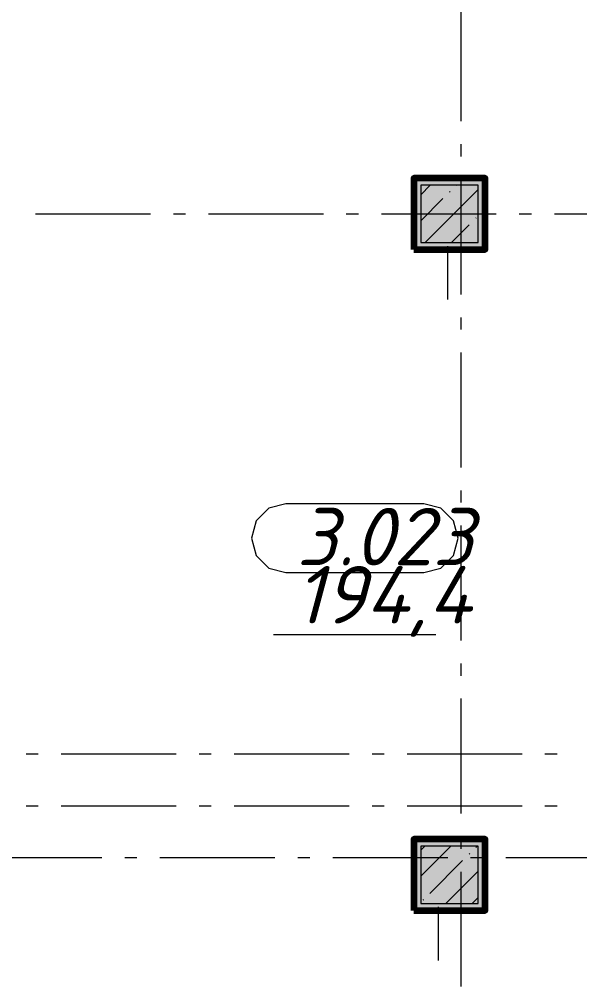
# Model space of a CAD drawing. Header units: millimetres. Extents: x -537608 to 253996, y -217170 to 186033.
# Drawn here: x -229271 to -224392, y 138548 to 146964 of the extents above; entities that cross this region are included whole.
import ezdxf

# ---------------------------------------------------------------- set-up
doc = ezdxf.new("R2010")
doc.units = ezdxf.units.MM
doc.layers.add('16) Лак 1.6м', color=160, linetype='Continuous', lineweight=90)
doc.layers.add('PDF _Геометрия', color=7, linetype='Continuous')
doc.layers.add('PDF _Текст', color=7, linetype='Continuous')
doc.layers.add('PDF _Сплошная заливка', color=7, linetype='Continuous', true_color=0xffffff)
doc.styles.add('PDF ISOCPEUR Italic', font='isocpeui.ttf')

msp = doc.modelspace()

# ---------------------------------------------------------------- hatches: boundary and pattern name
at = {"layer": 'PDF _Сплошная заливка', "true_color": 0xff7d7d, "transparency": 33554559}
for points in [[(-225276.1932, 144961.257), (-225216.1946, 144961.257), (-225216.1946, 145021.2577), (-225776.1929, 145021.2577), (-225776.1929, 144961.257)], [(-225276.1932, 139211.2575), (-225216.1946, 139211.2575), (-225216.1946, 139271.2581), (-225776.1929, 139271.2581), (-225776.1929, 139211.2575)]]:
    msp.add_hatch(color=11, dxfattribs=at).paths.add_polyline_path(points)

# ---------------------------------------------------------------- linework, layer by layer
at = {"layer": '16) Лак 1.6м'}
for points in [[(-225836.1936, 144961.257), (-225216.1946, 144961.257), (-225216.1946, 145581.2559), (-225836.1936, 145581.2559)], [(-225836.1936, 139211.2575), (-225216.1946, 139211.2575), (-225216.1946, 139831.257), (-225836.1936, 139831.257)]]:
    msp.add_lwpolyline(points, close=True, dxfattribs=at)
at = {"layer": 'PDF _Геометрия', "color": 253, "lineweight": 9, "true_color": 0xaaaaaa}
for p, q in [((-225426.1938, 147076.6673), (-225426.1938, 146076.6677)), ((-225426.1938, 145876.667), (-225426.1938, 145770.8343)), ((-225426.1938, 145570.8335), (-225426.1938, 144570.8339)), ((-229129.7884, 145271.2564), (-228129.7888, 145271.2564)), ((-227929.788, 145271.2564), (-227823.9552, 145271.2564)), ((-227623.9545, 145271.2564), (-226623.955, 145271.2564)), ((-226423.9542, 145271.2564), (-226318.1214, 145271.2564)), ((-226118.1207, 145271.2564), (-225118.1212, 145271.2564)), ((-224918.1225, 145271.2564), (-224812.2876, 145271.2564)), ((-224612.289, 145271.2564), (-223612.2895, 145271.2564)), ((-225426.1938, 144370.8331), (-225426.1938, 144265.0005)), ((-225426.1938, 144064.9997), (-225426.1938, 143065.0001)), ((-225426.1938, 142865.0004), (-225426.1938, 142759.1677)), ((-226949.7959, 142749.8648), (-227099.7965, 142709.6729)), ((-225749.7956, 142749.8648), (-226949.7959, 142749.8648)), ((-225599.795, 142709.6729), (-225749.7956, 142749.8648)), ((-227099.7965, 142709.6729), (-227209.6035, 142599.8653)), ((-225489.9879, 142599.8653), (-225599.795, 142709.6729)), ((-227209.6035, 142599.8653), (-227249.7949, 142449.8647)), ((-225449.7966, 142449.8647), (-225489.9879, 142599.8653)), ((-225426.1938, 142559.1669), (-225426.1938, 141559.1679)), ((-227249.7949, 142449.8647), (-227209.6035, 142299.8652)), ((-225489.9879, 142299.8652), (-225449.7966, 142449.8647)), ((-227209.6035, 142299.8652), (-227099.7965, 142190.0571)), ((-225599.795, 142190.0571), (-225489.9879, 142299.8652)), ((-227099.7965, 142190.0571), (-226949.7959, 142149.8657)), ((-225749.7956, 142149.8657), (-225599.795, 142190.0571)), ((-226949.7959, 142149.8657), (-225749.7956, 142149.8657)), ((-227058.8343, 141611.8313), (-225645.922, 141611.8313)), ((-225426.1938, 141359.1677), (-225426.1938, 141253.3339)), ((-225426.1938, 141053.3347), (-225426.1938, 140053.3346)), ((-229105.7549, 140571.2577), (-229211.5876, 140571.2577)), ((-227905.7546, 140571.2577), (-228905.7541, 140571.2577)), ((-227599.9211, 140571.2577), (-227705.7538, 140571.2577)), ((-226399.9208, 140571.2577), (-227399.9224, 140571.2577)), ((-226094.0894, 140571.2577), (-226199.9222, 140571.2577)), ((-224894.0891, 140571.2577), (-225894.0886, 140571.2577)), ((-224588.2556, 140571.2577), (-224694.0884, 140571.2577)), ((-229211.5876, 140121.2581), (-229105.7549, 140121.2581)), ((-228905.7541, 140121.2581), (-227905.7546, 140121.2581)), ((-227705.7538, 140121.2581), (-227599.9211, 140121.2581)), ((-227399.9224, 140121.2581), (-226399.9208, 140121.2581)), ((-226199.9222, 140121.2581), (-226094.0894, 140121.2581)), ((-225894.0886, 140121.2581), (-224894.0891, 140121.2581)), ((-224694.0884, 140121.2581), (-224588.2556, 140121.2581)), ((-225426.1938, 139853.3338), (-225426.1938, 139747.5011)), ((-229553.1257, 139671.257), (-228553.124, 139671.257)), ((-228353.1254, 139671.257), (-228247.2927, 139671.257)), ((-228047.2919, 139671.257), (-227047.2924, 139671.257)), ((-226847.2916, 139671.257), (-226741.4588, 139671.257)), ((-226541.4581, 139671.257), (-225541.4586, 139671.257)), ((-225341.4599, 139671.257), (-225235.625, 139671.257)), ((-225035.6265, 139671.257), (-224207.4068, 139671.257)), ((-225426.1938, 139547.5014), (-225426.1938, 138547.5003))]:
    msp.add_line(p, q, dxfattribs=at)
at = {"layer": 'PDF _Геометрия', "lineweight": 9}
for p, q in [((-225776.1929, 145581.2559), (-225836.1936, 145581.2559)), ((-225836.1936, 145581.2559), (-225836.1936, 144961.257)), ((-225276.1932, 145581.2559), (-225776.1929, 145581.2559)), ((-225776.1929, 145438.2568), (-225693.1944, 145521.2574)), ((-225276.1932, 145521.2574), (-225776.1929, 145521.2574)), ((-225776.1929, 145521.2574), (-225776.1929, 145021.2577)), ((-225468.6047, 145517.7481), (-225465.0955, 145521.2574)), ((-225216.1946, 145581.2559), (-225276.1932, 145581.2559)), ((-225276.1932, 145021.2577), (-225276.1932, 145521.2574)), ((-225216.1946, 145021.2577), (-225216.1946, 145581.2559)), ((-225736.9963, 145021.2577), (-225276.1932, 145482.0608)), ((-225525.6279, 145460.7228), (-225520.8871, 145465.4658)), ((-225776.1929, 145210.1578), (-225582.6532, 145403.6997)), ((-225297.5311, 145232.626), (-225292.7881, 145237.3668)), ((-225508.8973, 145021.2577), (-225354.5542, 145175.6007)), ((-225776.1929, 145021.2577), (-225276.1932, 145021.2577)), ((-225280.8004, 145021.2577), (-225276.1932, 145025.8628)), ((-225216.1946, 144961.257), (-225216.1946, 145021.2577)), ((-225836.1936, 144961.257), (-225776.1929, 144961.257)), ((-225776.1929, 144961.257), (-225216.1946, 144961.257)), ((-225542.3241, 144991.2562), (-225542.3241, 144525.1073)), ((-225776.1929, 139831.257), (-225836.1936, 139831.257)), ((-225836.1936, 139831.257), (-225836.1936, 139211.2575)), ((-225276.1932, 139831.257), (-225776.1929, 139831.257)), ((-225216.1946, 139831.257), (-225276.1932, 139831.257)), ((-225216.1946, 139271.2581), (-225216.1946, 139831.257)), ((-225776.1929, 139507.6966), (-225512.6327, 139771.2585)), ((-225776.1929, 139735.795), (-225740.7316, 139771.2585)), ((-225276.1932, 139771.2585), (-225776.1929, 139771.2585)), ((-225776.1929, 139771.2585), (-225776.1929, 139271.2581)), ((-225297.5311, 139758.2621), (-225284.5337, 139771.2585)), ((-225276.1932, 139271.2581), (-225276.1932, 139771.2585)), ((-225696.7016, 139359.0889), (-225411.5795, 139644.2121)), ((-225354.5542, 139701.2374), (-225349.8134, 139705.9782)), ((-225556.4366, 139271.2581), (-225276.1932, 139551.499)), ((-225753.7269, 139302.0647), (-225748.986, 139306.8061)), ((-225328.3377, 139271.2581), (-225276.1932, 139323.4016)), ((-225836.1936, 139211.2575), (-225776.1929, 139211.2575)), ((-225776.1929, 139271.2581), (-225276.1932, 139271.2581)), ((-225776.1929, 139211.2575), (-225216.1946, 139211.2575)), ((-225624.2762, 139241.2584), (-225624.2762, 138775.1078)), ((-225216.1946, 139211.2575), (-225216.1946, 139271.2581))]:
    msp.add_line(p, q, dxfattribs=at)
at = {"layer": 'PDF _Сплошная заливка', "color": 11, "lineweight": 35, "true_color": 0xff7d7d, "transparency": 33554559}
for points in [[(-225776.1929, 144961.257), (-225776.1929, 145581.2559), (-225836.1936, 144961.257), (-225836.1936, 145581.2559)], [(-225776.1929, 145521.2574), (-225276.1932, 145521.2574), (-225776.1929, 145581.2559), (-225276.1932, 145581.2559)], [(-225216.1946, 145021.2577), (-225216.1946, 145581.2559), (-225276.1932, 145021.2577), (-225276.1932, 145581.2559)], [(-225776.1929, 139211.2575), (-225776.1929, 139831.257), (-225836.1936, 139211.2575), (-225836.1936, 139831.257)], [(-225276.1932, 139771.2585), (-225276.1932, 139831.257), (-225776.1929, 139771.2585), (-225776.1929, 139831.257)], [(-225216.1946, 139271.2581), (-225216.1946, 139831.257), (-225276.1932, 139271.2581), (-225276.1932, 139831.257)]]:
    msp.add_solid(points, dxfattribs=at)
at = {"layer": 'PDF _Сплошная заливка', "lineweight": 35, "transparency": 33554559}
for points in [[(-225776.1929, 145021.2577), (-225276.1932, 145021.2577), (-225776.1929, 145521.2574), (-225276.1932, 145521.2574)], [(-225776.1929, 139271.2581), (-225276.1932, 139271.2581), (-225776.1929, 139771.2585), (-225276.1932, 139771.2585)]]:
    msp.add_solid(points, dxfattribs=at)

# ---------------------------------------------------------------- texts
at = {"layer": 'PDF _Текст', "char_height": 500, "attachment_point": 4, "style": 'PDF ISOCPEUR Italic'}
for s, insert in [('3.023', (-226857.1263, 142463.1517)), ('194,4', (-226877.1272, 141899.2059))]:
    msp.add_mtext(s, dxfattribs=dict(at, insert=insert))

doc.saveas('drawing.dxf')
